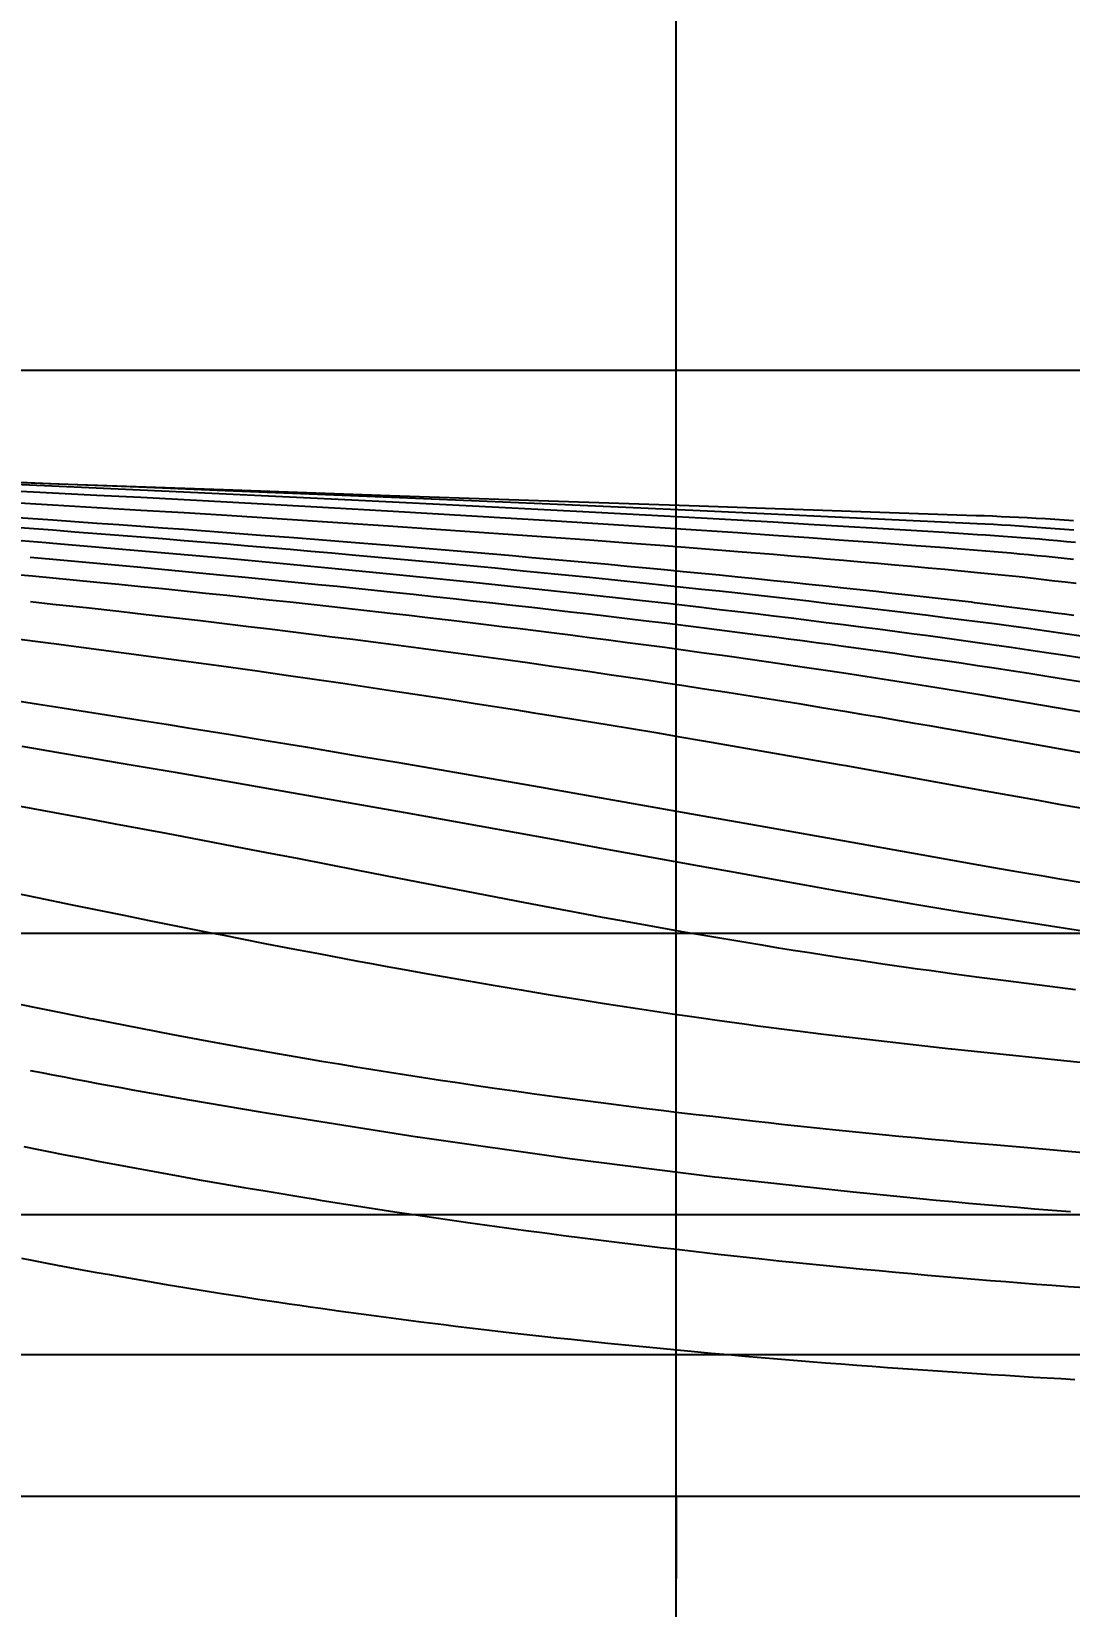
# Model space of a CAD drawing. Header units: millimetres. Extents: x -190954 to 154095, y 101 to 64253.
# Drawn here: x 180.52 to 191.27, y 124.01 to 140.33 of the extents above; entities that cross this region are included whole.
import ezdxf

# ---------------------------------------------------------------- set-up
doc = ezdxf.new("R2010")
doc.units = ezdxf.units.MM
for name, color, linetype in [('GRID', 179, 'Continuous'), ('WL025', 179, 'Continuous'), ('WL05', 179, 'Continuous'), ('WL075', 179, 'Continuous'), ('WL1', 179, 'Continuous'), ('WL10', 179, 'Continuous'), ('WL12', 179, 'Continuous'), ('WL14', 179, 'Continuous'), ('WL15', 179, 'Continuous'), ('WL16', 179, 'Continuous'), ('WL18', 179, 'Continuous'), ('WL2', 179, 'Continuous'), ('WL20', 179, 'Continuous'), ('WL25', 179, 'Continuous'), ('WL3', 179, 'Continuous'), ('WL4', 179, 'Continuous'), ('WL5', 179, 'Continuous'), ('WL6', 179, 'Continuous'), ('WL7', 179, 'Continuous'), ('WL8', 179, 'Continuous'), ('WL9', 179, 'Continuous')]:
    doc.layers.add(name, color=color, linetype=linetype)
doc.styles.add('SLDTEXTSTYLE0', font='TXT', dxfattribs={"width": 0.75})
doc.dimstyles.new('SLDDIMSTYLE0', dxfattribs={"dimtxt": 3.175, "dimasz": 3.302, "dimexe": 0, "dimexo": 0.0625, "dimgap": 0.79375, "dimtad": 0, "dimtih": 1, "dimtoh": 1, "dimlfac": 1500, "dimrnd": 1e-09, "dimzin": 4, "dimdsep": 46, "dimtxsty": 'SLDTEXTSTYLE0', "dimsah": 1, "dimcen": 0.09, "dimadec": 0, "dimazin": 1, "dimtfac": 1, "dimtofl": 0, "dimtmove": 0, "dimatfit": 3, "dimfxl": 0, "dimfrac": 2, "dimtolj": 1, "dimtzin": 12, "dimarcsym": 0})

# ---------------------------------------------------------------- blocks, each defined once
blk = doc.blocks.new('_D')
at = {"layer": 'WL20'}
for p, q in [((25.597, 126.417), (25.597, 168.839)), ((227.596, 126.417), (227.596, 168.839)), ((25.597, 165.664), (126.8, 165.664)), ((227.596, 165.664), (146.741, 165.664))]:
    blk.add_line(p, q, dxfattribs=at)
for points in [[(25.597, 165.664), (28.899, 165.156), (28.899, 166.172)], [(227.596, 165.664), (224.294, 166.172), (224.294, 165.156)]]:
    blk.add_solid(points, dxfattribs=at)
at = {"layer": 'WL20', "insert": (126.8, 167.237), "char_height": 3.175, "attachment_point": 1, "style": 'SLDTEXTSTYLE0'}
blk.add_mtext('302998.00', dxfattribs=at)

msp = doc.modelspace()

# ---------------------------------------------------------------- linework, layer by layer
at = {"layer": 'GRID', "color": 135}
for p, q in [((187.1972647, 125.1466667), (187.1972647, 154.8319333)), ((187.1972647, 111.8133333), (187.1972647, 138.48)), ((251.23, 136.8133333), (21.19727, 136.8133333)), ((251.23, 130.98), (21.19727, 130.98)), ((251.23, 128.0633333), (21.19727, 128.0633333)), ((251.23, 126.6133333), (21.19727, 126.6133333)), ((251.23, 125.1466667), (21.19727, 125.1466667))]:
    msp.add_line(p, q, dxfattribs=at)
at = {"layer": 'GRID', "color": 255}
msp.add_line((187.1972647, 125.1466667), (187.1972647, 124.290536), dxfattribs=at)
at = {"layer": 'WL025', "color": 11}
for p, q in [((180.4191033, 127.6138007), (180.5420967, 127.5900433)), ((180.5420967, 127.5900433), (180.6643967, 127.5666987)), ((180.6643967, 127.5666987), (180.786008, 127.5437587)), ((180.786008, 127.5437587), (181.02719, 127.499064)), ((181.02719, 127.499064), (181.1782733, 127.4716013)), ((181.1782733, 127.4716013), (181.328298, 127.4447347)), ((181.328298, 127.4447347), (181.526484, 127.4098533)), ((181.526484, 127.4098533), (181.7228427, 127.37597)), ((181.7228427, 127.37597), (181.9174027, 127.3430507)), ((181.9174027, 127.3430507), (182.1101907, 127.3110673)), ((182.1101907, 127.3110673), (182.3012413, 127.2799827)), ((182.3012413, 127.2799827), (182.4905753, 127.2497733)), ((182.4905753, 127.2497733), (182.6782227, 127.2204087)), ((182.6782227, 127.2204087), (182.8642093, 127.1918607)), ((182.8642093, 127.1918607), (183.082988, 127.158978)), ((183.082988, 127.158978), (183.191526, 127.1429413)), ((183.191526, 127.1429413), (183.2995047, 127.1271673)), ((183.2995047, 127.1271673), (183.406928, 127.1116507)), ((183.406928, 127.1116507), (183.5138013, 127.0963867)), ((183.5138013, 127.0963867), (183.725916, 127.0665987)), ((183.725916, 127.0665987), (183.9358947, 127.0377607)), ((183.9358947, 127.0377607), (184.1437687, 127.009842)), ((184.1437687, 127.009842), (184.349578, 126.9828053)), ((184.349578, 126.9828053), (184.5533567, 126.9566187)), ((184.5533567, 126.9566187), (184.673458, 126.9414527)), ((184.673458, 126.9414527), (184.7928627, 126.9265693)), ((184.7928627, 126.9265693), (184.9115773, 126.9119613)), ((184.9115773, 126.9119613), (185.0296073, 126.8976247)), ((185.0296073, 126.8976247), (185.1469607, 126.8835513)), ((185.1469607, 126.8835513), (185.2636433, 126.8697367)), ((185.2636433, 126.8697367), (185.4950213, 126.84286)), ((185.4950213, 126.84286), (185.6516493, 126.8250527)), ((185.6516493, 126.8250527), (185.8070733, 126.8076847)), ((185.8070733, 126.8076847), (185.961308, 126.7907433)), ((185.961308, 126.7907433), (186.1143667, 126.7742173)), ((186.1143667, 126.7742173), (186.301278, 126.7544173)), ((186.301278, 126.7544173), (186.4864513, 126.735208)), ((186.4864513, 126.735208), (186.66991, 126.7165693)), ((186.66991, 126.7165693), (186.8516773, 126.6984827)), ((186.8516773, 126.6984827), (187.0317753, 126.6809293)), ((187.0317753, 126.6809293), (187.2102247, 126.663892)), ((187.2102247, 126.663892), (187.387046, 126.647354)), ((187.387046, 126.647354), (187.5622593, 126.6312993)), ((187.5622593, 126.6312993), (187.7358827, 126.615712)), ((187.7358827, 126.615712), (187.9079353, 126.600578)), ((187.9079353, 126.600578), (188.078434, 126.5858833)), ((188.078434, 126.5858833), (188.247396, 126.5716147)), ((188.247396, 126.5716147), (188.414838, 126.557758)), ((188.414838, 126.557758), (188.5807753, 126.544302)), ((188.5807753, 126.544302), (188.7452233, 126.5312347)), ((188.7452233, 126.5312347), (188.9081973, 126.5185447)), ((188.9081973, 126.5185447), (189.0697107, 126.5062207)), ((189.0697107, 126.5062207), (189.2297773, 126.4942527)), ((189.2297773, 126.4942527), (189.3884113, 126.4826307)), ((189.3884113, 126.4826307), (189.5456247, 126.4713453)), ((189.5456247, 126.4713453), (189.70143, 126.460386)), ((189.70143, 126.460386), (189.8558393, 126.4497453)), ((189.8558393, 126.4497453), (190.0088647, 126.4394147)), ((190.0088647, 126.4394147), (190.1605173, 126.4293853)), ((190.1605173, 126.4293853), (190.310808, 126.4196493)), ((190.310808, 126.4196493), (190.4597467, 126.4102)), ((190.4597467, 126.4102), (190.6073447, 126.4010293)), ((190.6073447, 126.4010293), (190.7536113, 126.3921307)), ((190.7536113, 126.3921307), (190.8985567, 126.383498)), ((190.8985567, 126.383498), (191.0421893, 126.3751233)), ((191.0421893, 126.3751233), (191.18452, 126.367002)), ((191.18452, 126.367002), (191.325556, 126.3591273))]:
    msp.add_line(p, q, dxfattribs=at)
at = {"layer": 'WL05', "color": 11}
for p, q in [((180.4408133, 128.7715507), (180.578032, 128.7441433)), ((180.578032, 128.7441433), (180.7148013, 128.717074)), ((180.7148013, 128.717074), (180.8511133, 128.6903413)), ((180.8511133, 128.6903413), (181.0414107, 128.6534347)), ((181.0414107, 128.6534347), (181.23077, 128.6171853)), ((181.23077, 128.6171853), (181.4191727, 128.5815887)), ((181.4191727, 128.5815887), (181.606602, 128.54664)), ((181.606602, 128.54664), (181.832692, 128.5050973)), ((181.832692, 128.5050973), (182.0573053, 128.4644893)), ((182.0573053, 128.4644893), (182.2804233, 128.4248033)), ((182.2804233, 128.4248033), (182.5020273, 128.3860287)), ((182.5020273, 128.3860287), (182.72211, 128.3481433)), ((182.72211, 128.3481433), (182.9406567, 128.3111413)), ((182.9406567, 128.3111413), (183.373114, 128.2397167)), ((183.373114, 128.2397167), (183.4416367, 128.2286173)), ((183.4416367, 128.2286173), (183.5100007, 128.217602)), ((183.5100007, 128.217602), (184.2859193, 128.0966753)), ((184.2859193, 128.0966753), (184.4766087, 128.068094)), ((184.4766087, 128.068094), (184.6659853, 128.0401493)), ((184.6659853, 128.0401493), (184.8540513, 128.0128287)), ((184.8540513, 128.0128287), (185.0408113, 127.9861193)), ((185.0408113, 127.9861193), (185.2423107, 127.9577707)), ((185.2423107, 127.9577707), (185.4422773, 127.9301153)), ((185.4422773, 127.9301153), (185.6407187, 127.9031373)), ((185.6407187, 127.9031373), (185.83764, 127.8768247)), ((185.83764, 127.8768247), (186.0330507, 127.8511593)), ((186.0330507, 127.8511593), (186.2269567, 127.8261293)), ((186.2269567, 127.8261293), (186.6102887, 127.77792)), ((186.6102887, 127.77792), (186.75242, 127.7604713)), ((186.75242, 127.7604713), (186.893724, 127.7433507)), ((186.893724, 127.7433507), (187.0342047, 127.7265533)), ((187.0342047, 127.7265533), (187.1738647, 127.7100727)), ((187.1738647, 127.7100727), (187.4050493, 127.6832733)), ((187.4050493, 127.6832733), (187.6339793, 127.65732)), ((187.6339793, 127.65732), (187.8606727, 127.6321913)), ((187.8606727, 127.6321913), (188.0851473, 127.607864)), ((188.0851473, 127.607864), (188.263074, 127.5889733)), ((188.263074, 127.5889733), (188.4396027, 127.5705707)), ((188.4396027, 127.5705707), (188.6147413, 127.5526473)), ((188.6147413, 127.5526473), (188.7885, 127.5351927)), ((188.7885, 127.5351927), (188.9608867, 127.5181973)), ((188.9608867, 127.5181973), (189.1319113, 127.5016513)), ((189.1319113, 127.5016513), (189.301582, 127.4855467)), ((189.301582, 127.4855467), (189.469908, 127.4698733)), ((189.469908, 127.4698733), (189.6368987, 127.4546233)), ((189.6368987, 127.4546233), (189.8025613, 127.439788)), ((189.8025613, 127.439788), (189.9669053, 127.42536)), ((189.9669053, 127.42536), (190.1299393, 127.4113307)), ((190.1299393, 127.4113307), (190.291672, 127.3976927)), ((190.291672, 127.3976927), (190.4521107, 127.3844387)), ((190.4521107, 127.3844387), (190.6112647, 127.3715613)), ((190.6112647, 127.3715613), (190.7691413, 127.359054)), ((190.7691413, 127.359054), (190.9287047, 127.3467113)), ((190.9287047, 127.3467113), (191.0929127, 127.334332)), ((191.0929127, 127.334332), (191.2617647, 127.3219187)), ((191.2617647, 127.3219187), (191.4352613, 127.3094733))]:
    msp.add_line(p, q, dxfattribs=at)
at = {"layer": 'WL075', "color": 11}
for p, q in [((180.5064607, 129.560978), (180.6243907, 129.5378233)), ((180.6243907, 129.5378233), (180.7418787, 129.5149567)), ((180.7418787, 129.5149567), (180.8589293, 129.4923747)), ((180.8589293, 129.4923747), (180.975548, 129.4700773)), ((180.975548, 129.4700773), (181.09174, 129.4480613)), ((181.09174, 129.4480613), (181.2075107, 129.4263253)), ((181.2075107, 129.4263253), (181.327664, 129.4039773)), ((181.327664, 129.4039773), (181.447372, 129.381928)), ((181.447372, 129.381928), (181.56664, 129.3601733)), ((181.56664, 129.3601733), (181.6854733, 129.3387107)), ((181.6854733, 129.3387107), (181.921894, 129.296634)), ((181.921894, 129.296634), (182.1574287, 129.255332)), ((182.1574287, 129.255332), (182.340808, 129.2235453)), ((182.340808, 129.2235453), (182.5237673, 129.1921567)), ((182.5237673, 129.1921567), (182.70627, 129.1611747)), ((182.70627, 129.1611747), (182.8882813, 129.130606)), ((182.8882813, 129.130606), (184.5163167, 128.8721787)), ((184.5163167, 128.8721787), (184.5218, 128.871346)), ((184.5218, 128.871346), (186.0953247, 128.6479307)), ((186.0953247, 128.6479307), (187.6001947, 128.4587493)), ((187.6001947, 128.4587493), (187.64109, 128.453944)), ((187.64109, 128.453944), (189.0328093, 128.3010687)), ((189.0328093, 128.3010687), (189.206746, 128.2834247)), ((189.206746, 128.2834247), (189.3795407, 128.2662207)), ((189.3795407, 128.2662207), (189.5511933, 128.2494507)), ((189.5511933, 128.2494507), (189.7217053, 128.23311)), ((189.7217053, 128.23311), (189.8910787, 128.217192)), ((189.8910787, 128.217192), (190.0593153, 128.201692)), ((190.0593153, 128.201692), (190.2264167, 128.1866053)), ((190.2264167, 128.1866053), (190.3923853, 128.1719253)), ((190.3923853, 128.1719253), (190.560278, 128.1573467)), ((190.560278, 128.1573467), (190.7331413, 128.1425713)), ((190.7331413, 128.1425713), (190.9109647, 128.1276053)), ((190.9109647, 128.1276053), (191.0937367, 128.1124553)), ((191.0937367, 128.1124553), (191.2814473, 128.097126))]:
    msp.add_line(p, q, dxfattribs=at)
at = {"layer": 'WL1', "color": 11}
for p, q in [((180.2933047, 130.2689847), (181.0984053, 130.1056227)), ((181.0984053, 130.1056227), (181.1274207, 130.0998633)), ((181.1274207, 130.0998633), (181.15641, 130.0941087)), ((181.15641, 130.0941087), (181.9864913, 129.9334887)), ((181.9864913, 129.9334887), (182.190564, 129.895248)), ((182.190564, 129.895248), (182.393302, 129.8577693)), ((182.393302, 129.8577693), (182.794862, 129.785076)), ((182.794862, 129.785076), (182.8917387, 129.7678507)), ((182.8917387, 129.7678507), (182.988318, 129.7508)), ((182.988318, 129.7508), (183.348248, 129.6883427)), ((183.348248, 129.6883427), (183.526694, 129.658018)), ((183.526694, 129.658018), (183.7041487, 129.6282873)), ((183.7041487, 129.6282873), (183.8806273, 129.5991413)), ((183.8806273, 129.5991413), (184.0561453, 129.5705733)), ((184.0561453, 129.5705733), (184.2307173, 129.5425753)), ((184.2307173, 129.5425753), (184.4043573, 129.5151387)), ((184.4043573, 129.5151387), (184.5814247, 129.4875833)), ((184.5814247, 129.4875833), (184.7575433, 129.4606)), ((184.7575433, 129.4606), (184.9327253, 129.4341787)), ((184.9327253, 129.4341787), (185.106986, 129.4083093)), ((185.106986, 129.4083093), (185.316736, 129.3777193)), ((185.316736, 129.3777193), (185.525178, 129.3479073)), ((185.525178, 129.3479073), (185.732334, 129.318858)), ((185.732334, 129.318858), (185.9382253, 129.290554)), ((185.9382253, 129.290554), (186.1251193, 129.26535)), ((186.1251193, 129.26535), (186.3109913, 129.2407407)), ((186.3109913, 129.2407407), (186.4958547, 129.2167153)), ((186.4958547, 129.2167153), (186.6797247, 129.1932607)), ((186.6797247, 129.1932607), (186.8626133, 129.1703653)), ((186.8626133, 129.1703653), (187.0445333, 129.148018)), ((187.0445333, 129.148018), (187.225498, 129.1262073)), ((187.225498, 129.1262073), (187.405538, 129.1049107)), ((187.405538, 129.1049107), (187.5781747, 129.0847987)), ((187.5781747, 129.0847987), (187.7501107, 129.065056)), ((187.7501107, 129.065056), (188.0197887, 129.0346767)), ((188.0197887, 129.0346767), (188.1539427, 129.019832)), ((188.1539427, 129.019832), (188.287632, 129.005218)), ((188.287632, 129.005218), (188.4208493, 128.990834)), ((188.4208493, 128.990834), (188.5535907, 128.9766793)), ((188.5535907, 128.9766793), (188.6858493, 128.962754)), ((188.6858493, 128.962754), (188.8176213, 128.949058)), ((188.8176213, 128.949058), (188.9904213, 128.9313673)), ((188.9904213, 128.9313673), (189.1623573, 128.914072)), ((189.1623573, 128.914072), (189.3334207, 128.89717)), ((189.3334207, 128.89717), (189.5036013, 128.88066)), ((189.5036013, 128.88066), (189.6728913, 128.86454)), ((189.6728913, 128.86454), (189.841284, 128.848808)), ((189.841284, 128.848808), (190.0087707, 128.8334633)), ((190.0087707, 128.8334633), (190.1753467, 128.818502)), ((190.1753467, 128.818502), (190.4786447, 128.7916807)), ((190.4786447, 128.7916807), (190.798926, 128.7636713)), ((190.798926, 128.7636713), (191.489966, 128.7043073))]:
    msp.add_line(p, q, dxfattribs=at)
at = {"layer": 'WL10', "color": 11}
for p, q in [((180.2769147, 135.2965213), (180.7409367, 135.26484)), ((180.7409367, 135.26484), (181.1997687, 135.232854)), ((181.1997687, 135.232854), (181.427238, 135.2167433)), ((181.427238, 135.2167433), (181.65341, 135.200558)), ((181.65341, 135.200558), (181.8782847, 135.1842907)), ((181.8782847, 135.1842907), (182.101862, 135.167946)), ((182.101862, 135.167946), (182.5451233, 135.1350133)), ((182.5451233, 135.1350133), (182.893776, 135.1086013)), ((182.893776, 135.1086013), (183.2391493, 135.0819833)), ((183.2391493, 135.0819833), (183.9200567, 135.028114)), ((183.9200567, 135.028114), (184.0935993, 135.0140787)), ((184.0935993, 135.0140787), (184.2662687, 134.9999847)), ((184.2662687, 134.9999847), (185.0957007, 134.9304447)), ((185.0957007, 134.9304447), (185.2998153, 134.9128493)), ((185.2998153, 134.9128493), (185.502632, 134.8951613)), ((185.502632, 134.8951613), (185.7041507, 134.8773907)), ((185.7041507, 134.8773907), (185.9043727, 134.859534)), ((185.9043727, 134.859534), (186.1032967, 134.841592)), ((186.1032967, 134.841592), (186.3009233, 134.8235647)), ((186.3009233, 134.8235647), (186.497252, 134.8054527)), ((186.497252, 134.8054527), (186.692284, 134.7872567)), ((186.692284, 134.7872567), (186.886018, 134.7689767)), ((186.886018, 134.7689767), (187.078454, 134.7506133)), ((187.078454, 134.7506133), (187.2695933, 134.7321673)), ((187.2695933, 134.7321673), (187.4594347, 134.7136373)), ((187.4594347, 134.7136373), (187.6479787, 134.6950307)), ((187.6479787, 134.6950307), (187.8352247, 134.6763407)), ((187.8352247, 134.6763407), (188.021174, 134.6575707)), ((188.021174, 134.6575707), (188.2058253, 134.6387207)), ((188.2058253, 134.6387207), (188.3891787, 134.6197927)), ((188.3891787, 134.6197927), (188.5712353, 134.6007867)), ((188.5712353, 134.6007867), (188.751994, 134.5817027)), ((188.751994, 134.5817027), (188.9314553, 134.5625427)), ((188.9314553, 134.5625427), (189.1005967, 134.544286)), ((189.1005967, 134.544286), (189.2685693, 134.525962)), ((189.2685693, 134.525962), (189.4353727, 134.5075707)), ((189.4353727, 134.5075707), (189.6010073, 134.4891127)), ((189.6010073, 134.4891127), (190.2518547, 134.4146333)), ((190.2518547, 134.4146333), (190.2861713, 134.4106167)), ((190.2861713, 134.4106167), (190.320434, 134.4065967)), ((190.320434, 134.4065967), (191.0311187, 134.3166387)), ((191.0311187, 134.3166387), (191.1251627, 134.303868)), ((191.1251627, 134.303868), (191.2203667, 134.290758)), ((191.2203667, 134.290758), (191.3167327, 134.2773093))]:
    msp.add_line(p, q, dxfattribs=at)
at = {"layer": 'WL12', "color": 11}
for p, q in [((180.2769147, 135.4487753), (180.7409367, 135.4219453)), ((180.7409367, 135.4219453), (181.1997687, 135.394968)), ((181.1997687, 135.394968), (181.65341, 135.3678393)), ((181.65341, 135.3678393), (182.101862, 135.3405533)), ((182.101862, 135.3405533), (182.5451233, 135.3131053)), ((182.5451233, 135.3131053), (184.2662687, 135.2015873)), ((184.2662687, 135.2015873), (184.3173253, 135.1981493)), ((184.3173253, 135.1981493), (185.9043727, 135.087036)), ((185.9043727, 135.087036), (186.3009233, 135.05788)), ((186.3009233, 135.05788), (186.692284, 135.028504)), ((186.692284, 135.028504), (187.078454, 134.998902)), ((187.078454, 134.998902), (187.4594347, 134.9690687)), ((187.4594347, 134.9690687), (187.8352247, 134.938996)), ((187.8352247, 134.938996), (188.2058253, 134.9086787)), ((188.2058253, 134.9086787), (188.3891787, 134.893426)), ((188.3891787, 134.893426), (188.5712353, 134.87811)), ((188.5712353, 134.87811), (188.751994, 134.86273)), ((188.751994, 134.86273), (188.9314553, 134.8472847)), ((188.9314553, 134.8472847), (189.1096187, 134.8317727)), ((189.1096187, 134.8317727), (189.2864847, 134.8161947)), ((189.2864847, 134.8161947), (189.4620533, 134.8005493)), ((189.4620533, 134.8005493), (189.6363247, 134.7848353)), ((189.6363247, 134.7848353), (189.809298, 134.7690527)), ((189.809298, 134.7690527), (189.980974, 134.7532007)), ((189.980974, 134.7532007), (190.1513527, 134.737278)), ((190.1513527, 134.737278), (190.320434, 134.721284)), ((190.320434, 134.721284), (190.460672, 134.7076007)), ((190.460672, 134.7076007), (190.60386, 134.6929633)), ((190.60386, 134.6929633), (190.749998, 134.677372)), ((190.749998, 134.677372), (190.8990873, 134.660826)), ((190.8990873, 134.660826), (191.0073147, 134.648428)), ((191.0073147, 134.648428), (191.117046, 134.6355507)), ((191.117046, 134.6355507), (191.228282, 134.62218)), ((191.228282, 134.62218), (191.3410233, 134.6083307))]:
    msp.add_line(p, q, dxfattribs=at)
at = {"layer": 'WL14', "color": 11}
for p, q in [((180.2767587, 135.5697427), (180.740798, 135.5463687)), ((180.740798, 135.5463687), (181.199646, 135.52291)), ((181.199646, 135.52291), (181.6533027, 135.4993633)), ((181.6533027, 135.4993633), (182.1017693, 135.4757253)), ((182.1017693, 135.4757253), (182.5450447, 135.4519933)), ((182.5450447, 135.4519933), (182.9831287, 135.4281633)), ((182.9831287, 135.4281633), (183.4160213, 135.4042327)), ((183.4160213, 135.4042327), (183.8437233, 135.3801973)), ((183.8437233, 135.3801973), (184.266234, 135.3560533)), ((184.266234, 135.3560533), (185.8951147, 135.258896)), ((185.8951147, 135.258896), (185.9043647, 135.2583233)), ((185.9043647, 135.2583233), (187.4594347, 135.1585593)), ((187.4594347, 135.1585593), (187.8352247, 135.133276)), ((187.8352247, 135.133276), (188.2058253, 135.1078513)), ((188.2058253, 135.1078513), (188.5712353, 135.082282)), ((188.5712353, 135.082282), (188.9314553, 135.056562)), ((188.9314553, 135.056562), (189.2864847, 135.0306867)), ((189.2864847, 135.0306867), (189.6363247, 135.0046513)), ((189.6363247, 135.0046513), (189.980974, 134.97845)), ((189.980974, 134.97845), (190.320434, 134.9520773)), ((190.320434, 134.9520773), (190.4052053, 134.9452853)), ((190.4052053, 134.9452853), (190.491088, 134.9381447)), ((190.491088, 134.9381447), (190.57808, 134.93065)), ((190.57808, 134.93065), (190.6661827, 134.9228067)), ((190.6661827, 134.9228067), (190.7553933, 134.9146087)), ((190.7553933, 134.9146087), (190.8457133, 134.9060627)), ((190.8457133, 134.9060627), (190.9371407, 134.8971613)), ((190.9371407, 134.8971613), (191.0296753, 134.887912)), ((191.0296753, 134.887912), (191.1233167, 134.8783073)), ((191.1233167, 134.8783073), (191.218064, 134.8683547)), ((191.218064, 134.8683547), (191.3139167, 134.858046))]:
    msp.add_line(p, q, dxfattribs=at)
at = {"layer": 'WL15', "color": 11}
for p, q in [((180.2104853, 131.428554), (180.5791473, 131.3524867)), ((180.5791473, 131.3524867), (180.9435007, 131.2775933)), ((180.9435007, 131.2775933), (181.4768507, 131.1687047)), ((181.4768507, 131.1687047), (181.7400027, 131.1153993)), ((181.7400027, 131.1153993), (182.000826, 131.0628967)), ((182.000826, 131.0628967), (182.173066, 131.028426)), ((182.173066, 131.028426), (182.3442887, 130.9943313)), ((182.3442887, 130.9943313), (182.5145, 130.96062)), ((182.5145, 130.96062), (182.683706, 130.9272993)), ((182.683706, 130.9272993), (182.956526, 130.8740027)), ((182.956526, 130.8740027), (183.22674, 130.8217773)), ((183.22674, 130.8217773), (183.4943807, 130.770642)), ((183.4943807, 130.770642), (183.759482, 130.7206133)), ((183.759482, 130.7206133), (183.9017113, 130.6940407)), ((183.9017113, 130.6940407), (184.043214, 130.6677973)), ((184.043214, 130.6677973), (184.1839973, 130.641884)), ((184.1839973, 130.641884), (184.324066, 130.6163013)), ((184.324066, 130.6163013), (184.6467007, 130.55816)), ((184.6467007, 130.55816), (184.8066067, 130.5297627)), ((184.8066067, 130.5297627), (184.9655847, 130.501814)), ((184.9655847, 130.501814), (185.123644, 130.4743147)), ((185.123644, 130.4743147), (185.2807927, 130.4472633)), ((185.2807927, 130.4472633), (185.592396, 130.3944993)), ((185.592396, 130.3944993), (185.7327373, 130.371124)), ((185.7327373, 130.371124), (185.8723573, 130.3481127)), ((185.8723573, 130.3481127), (186.246044, 130.287748)), ((186.246044, 130.287748), (186.4309687, 130.2585473)), ((186.4309687, 130.2585473), (186.614634, 130.2299933)), ((186.614634, 130.2299933), (186.7970553, 130.20208)), ((186.7970553, 130.20208), (186.9782473, 130.174802)), ((186.9782473, 130.174802), (187.1582233, 130.1481527)), ((187.1582233, 130.1481527), (187.3369973, 130.122124)), ((187.3369973, 130.122124), (187.4811313, 130.101464)), ((187.4811313, 130.101464), (187.6244907, 130.0812033)), ((187.6244907, 130.0812033), (187.90406, 130.04253)), ((187.90406, 130.04253), (188.042746, 130.0237587)), ((188.042746, 130.0237587), (188.180708, 130.0053593)), ((188.180708, 130.0053593), (188.3179513, 129.9873273)), ((188.3179513, 129.9873273), (188.4544807, 129.96966)), ((188.4544807, 129.96966), (188.5903027, 129.952352)), ((188.5903027, 129.952352), (188.7254213, 129.9354013)), ((188.7254213, 129.9354013), (190.0434187, 129.7841893)), ((190.0434187, 129.7841893), (190.0534767, 129.7831413)), ((190.0534767, 129.7831413), (191.5117967, 129.6330447))]:
    msp.add_line(p, q, dxfattribs=at)
at = {"layer": 'WL16', "color": 11}
for p, q in [((180.2692727, 135.637402), (180.7335193, 135.616878)), ((180.7335193, 135.616878), (181.1925767, 135.5963487)), ((181.1925767, 135.5963487), (181.646444, 135.5758107)), ((181.646444, 135.5758107), (182.0951207, 135.5552633)), ((182.0951207, 135.5552633), (182.5386073, 135.534702)), ((182.5386073, 135.534702), (182.9769033, 135.5141253)), ((182.9769033, 135.5141253), (183.4100093, 135.49353)), ((183.4100093, 135.49353), (183.837924, 135.4729133)), ((183.837924, 135.4729133), (184.2606473, 135.452272)), ((184.2606473, 135.452272), (184.6781807, 135.4316033)), ((184.6781807, 135.4316033), (185.090522, 135.4109033)), ((185.090522, 135.4109033), (185.497672, 135.3901693)), ((185.497672, 135.3901693), (185.8996307, 135.369398)), ((185.8996307, 135.369398), (186.2963973, 135.3485847)), ((186.2963973, 135.3485847), (186.6879727, 135.3277267)), ((186.6879727, 135.3277267), (187.0743553, 135.30682)), ((187.0743553, 135.30682), (187.4555467, 135.2858607)), ((187.4555467, 135.2858607), (187.8315447, 135.264844)), ((187.8315447, 135.264844), (188.2023507, 135.2437667)), ((188.2023507, 135.2437667), (188.567964, 135.2226233)), ((188.567964, 135.2226233), (188.928384, 135.2014107)), ((188.928384, 135.2014107), (189.2836113, 135.1801227)), ((189.2836113, 135.1801227), (189.6336453, 135.1587553)), ((189.6336453, 135.1587553), (189.9784853, 135.1373033)), ((189.9784853, 135.1373033), (190.3181327, 135.115762)), ((190.3181327, 135.115762), (190.4060047, 135.1099853)), ((190.4060047, 135.1099853), (190.49514, 135.1038353)), ((190.49514, 135.1038353), (190.5855387, 135.097308)), ((190.5855387, 135.097308), (190.6772, 135.0904073)), ((190.6772, 135.0904073), (190.7701233, 135.0831287)), ((190.7701233, 135.0831287), (190.864308, 135.075476)), ((190.864308, 135.075476), (190.9597527, 135.067446)), ((190.9597527, 135.067446), (191.056458, 135.0590427)), ((191.056458, 135.0590427), (191.147696, 135.0508727)), ((191.147696, 135.0508727), (191.2400267, 135.0423787)), ((191.2400267, 135.0423787), (191.3334493, 135.033556))]:
    msp.add_line(p, q, dxfattribs=at)
at = {"layer": 'WL18', "color": 11}
for p, q in [((179.7849987, 135.680126), (180.719306, 135.6434093)), ((180.719306, 135.6434093), (181.6328627, 135.6070793)), ((181.6328627, 135.6070793), (182.5256673, 135.5711227)), ((182.5256673, 135.5711227), (183.3977187, 135.535526)), ((183.3977187, 135.535526), (184.249016, 135.5002767)), ((184.249016, 135.5002767), (185.079558, 135.4653573)), ((185.079558, 135.4653573), (185.8893447, 135.4307527)), ((185.8893447, 135.4307527), (186.678374, 135.3964433)), ((186.678374, 135.3964433), (187.4466447, 135.3624107)), ((187.4466447, 135.3624107), (188.9159013, 135.2953207)), ((188.9159013, 135.2953207), (188.9209073, 135.2950873)), ((188.9209073, 135.2950873), (190.312122, 135.2285927)), ((190.312122, 135.2285927), (190.3971047, 135.2242833)), ((190.3971047, 135.2242833), (190.4833413, 135.2196233)), ((190.4833413, 135.2196233), (190.5708313, 135.2146127)), ((190.5708313, 135.2146127), (190.6595753, 135.2092527)), ((190.6595753, 135.2092527), (190.7495727, 135.2035413)), ((190.7495727, 135.2035413), (190.8408227, 135.19748)), ((190.8408227, 135.19748), (190.9333253, 135.1910673)), ((190.9333253, 135.1910673), (191.02708, 135.1843053)), ((191.02708, 135.1843053), (191.1220873, 135.177192)), ((191.1220873, 135.177192), (191.2183453, 135.1697293)), ((191.2183453, 135.1697293), (191.3158547, 135.1619147))]:
    msp.add_line(p, q, dxfattribs=at)
at = {"layer": 'WL2', "color": 11}
for p, q in [((180.2160047, 132.332552), (180.5351307, 132.274238)), ((180.5351307, 132.274238), (180.8513953, 132.2160747)), ((180.8513953, 132.2160747), (181.120532, 132.1662853)), ((181.120532, 132.1662853), (181.387538, 132.1166287)), ((181.387538, 132.1166287), (181.9151107, 132.0177553)), ((181.9151107, 132.0177553), (182.2751567, 131.9497167)), ((182.2751567, 131.9497167), (182.6310207, 131.8820387)), ((182.6310207, 131.8820387), (182.9541287, 131.8202347)), ((182.9541287, 131.8202347), (183.273654, 131.758806)), ((183.273654, 131.758806), (183.9018507, 131.6372307)), ((183.9018507, 131.6372307), (184.3098053, 131.557808)), ((184.3098053, 131.557808), (185.6318307, 131.300124)), ((185.6318307, 131.300124), (185.758614, 131.2758667)), ((185.758614, 131.2758667), (185.884728, 131.25188)), ((185.884728, 131.25188), (186.2511153, 131.1830447)), ((186.2511153, 131.1830447), (186.4321927, 131.1495187)), ((186.4321927, 131.1495187), (186.6118773, 131.11659)), ((186.6118773, 131.11659), (187.316952, 130.990888)), ((187.316952, 130.990888), (187.3392633, 130.9870087)), ((187.3392633, 130.9870087), (187.3615527, 130.9831347)), ((187.3615527, 130.9831347), (188.0656713, 130.864102)), ((188.0656713, 130.864102), (188.2382847, 130.8359267)), ((188.2382847, 130.8359267), (188.40956, 130.808378)), ((188.40956, 130.808378), (188.57951, 130.781452)), ((188.57951, 130.781452), (188.7481473, 130.7551433)), ((188.7481473, 130.7551433), (188.9234393, 130.7282367)), ((188.9234393, 130.7282367), (189.0973187, 130.7019967)), ((189.0973187, 130.7019967), (189.3399273, 130.666146)), ((189.3399273, 130.666146), (189.4602027, 130.6487067)), ((189.4602027, 130.6487067), (189.5797973, 130.6315873)), ((189.5797973, 130.6315873), (189.698716, 130.6147867)), ((189.698716, 130.6147867), (189.8169633, 130.598302)), ((189.8169633, 130.598302), (189.9345433, 130.58213)), ((189.9345433, 130.58213), (190.0514593, 130.5662687)), ((190.0514593, 130.5662687), (190.310032, 130.531726)), ((190.310032, 130.531726), (190.583228, 130.49576)), ((190.583228, 130.49576), (191.1735567, 130.4197787)), ((191.1735567, 130.4197787), (191.33495, 130.3993813))]:
    msp.add_line(p, q, dxfattribs=at)
at = {"layer": 'WL20', "color": 11}
for p, q in [((178.810068, 135.7106733), (180.7009373, 135.643588)), ((180.7009373, 135.643588), (182.5088487, 135.5799393)), ((182.5088487, 135.5799393), (184.2338013, 135.519706)), ((184.2338013, 135.519706), (185.8757927, 135.4628613)), ((185.8757927, 135.4628613), (187.4348207, 135.4093747)), ((187.4348207, 135.4093747), (188.9108833, 135.35921)), ((188.9108833, 135.35921), (190.303978, 135.3123253)), ((190.303978, 135.3123253), (190.3891207, 135.3093207)), ((190.3891207, 135.3093207), (190.475596, 135.3059647)), ((190.475596, 135.3059647), (190.5634047, 135.302258)), ((190.5634047, 135.302258), (190.6525467, 135.2982)), ((190.6525467, 135.2982), (190.7430213, 135.2937913)), ((190.7430213, 135.2937913), (190.8348293, 135.2890313)), ((190.8348293, 135.2890313), (190.92797, 135.2839207)), ((190.92797, 135.2839207), (191.0224433, 135.2784593)), ((191.0224433, 135.2784593), (191.11825, 135.2726453)), ((191.11825, 135.2726453), (191.2153887, 135.26648)), ((191.2153887, 135.26648), (191.3138607, 135.259964))]:
    msp.add_line(p, q, dxfattribs=at)
at = {"layer": 'WL25', "color": 11}
for p, q in [((180.4210693, 132.919132), (180.8021507, 132.8553173)), ((180.8021507, 132.8553173), (181.1076007, 132.8038153)), ((181.1076007, 132.8038153), (181.4105387, 132.75243)), ((181.4105387, 132.75243), (182.008842, 132.6500653)), ((182.008842, 132.6500653), (182.3072093, 132.5985893)), ((182.3072093, 132.5985893), (182.602972, 132.5472887)), ((182.602972, 132.5472887), (184.3108753, 132.2460887)), ((184.3108753, 132.2460887), (184.3901293, 132.2319247)), ((184.3901293, 132.2319247), (185.9233827, 131.955436)), ((185.9233827, 131.955436), (186.442188, 131.86115)), ((186.442188, 131.86115), (187.437968, 131.6801093)), ((187.437968, 131.6801093), (187.8436953, 131.6066447)), ((187.8436953, 131.6066447), (188.2415733, 131.5349913)), ((188.2415733, 131.5349913), (188.5495533, 131.4799047)), ((188.5495533, 131.4799047), (188.8526467, 131.42611)), ((188.8526467, 131.42611), (189.1147033, 131.3800107)), ((189.1147033, 131.3800107), (189.373002, 131.3350193)), ((189.373002, 131.3350193), (189.6275527, 131.2911847)), ((189.6275527, 131.2911847), (189.87837, 131.2485567)), ((189.87837, 131.2485567), (190.023292, 131.2242107)), ((190.023292, 131.2242107), (190.1669487, 131.200302)), ((190.1669487, 131.200302), (191.605828, 130.9744353))]:
    msp.add_line(p, q, dxfattribs=at)
at = {"layer": 'WL3', "color": 11}
for p, q in [((179.7466227, 133.4876267), (180.5956727, 133.357158)), ((180.5956727, 133.357158), (180.68549, 133.3431767)), ((180.68549, 133.3431767), (180.7751073, 133.3291933)), ((180.7751073, 133.3291933), (181.6904427, 133.184472)), ((181.6904427, 133.184472), (181.9158927, 133.148306)), ((181.9158927, 133.148306), (182.139982, 133.11216)), ((182.139982, 133.11216), (182.5840613, 133.0399493)), ((182.5840613, 133.0399493), (182.9735387, 132.975996)), ((182.9735387, 132.975996), (183.3586707, 132.9121973)), ((183.3586707, 132.9121973), (183.8353753, 132.8324807)), ((183.8353753, 132.8324807), (184.0711407, 132.7927567)), ((184.0711407, 132.7927567), (184.3051727, 132.753134)), ((184.3051727, 132.753134), (185.7996393, 132.495926)), ((185.7996393, 132.495926), (185.936416, 132.4720527)), ((185.936416, 132.4720527), (187.475614, 132.2003067)), ((187.475614, 132.2003067), (187.9079347, 132.123198)), ((187.9079347, 132.123198), (188.9205013, 131.942048)), ((188.9205013, 131.942048), (189.7323533, 131.7971287)), ((189.7323533, 131.7971287), (190.0026967, 131.7491413)), ((190.0026967, 131.7491413), (190.2690033, 131.7020833)), ((190.2690033, 131.7020833), (190.542028, 131.65432)), ((190.542028, 131.65432), (190.6839407, 131.629766)), ((190.6839407, 131.629766), (190.8294533, 131.6047747)), ((190.8294533, 131.6047747), (190.9785647, 131.579354)), ((190.9785647, 131.579354), (191.131276, 131.553514)), ((191.131276, 131.553514), (191.4474973, 131.5006087))]:
    msp.add_line(p, q, dxfattribs=at)
at = {"layer": 'WL4', "color": 11}
for p, q in [((178.862854, 134.2183147), (180.7230073, 133.9891833)), ((180.7230073, 133.9891833), (180.7533927, 133.98527)), ((180.7533927, 133.98527), (182.5609147, 133.7422993)), ((182.5609147, 133.7422993), (182.8604487, 133.70007)), ((182.8604487, 133.70007), (183.157566, 133.6576367)), ((183.157566, 133.6576367), (183.4522653, 133.6149813)), ((183.4522653, 133.6149813), (183.7445453, 133.5721533)), ((183.7445453, 133.5721533), (184.0159153, 133.5318807)), ((184.0159153, 133.5318807), (184.2851627, 133.491486)), ((184.2851627, 133.491486), (184.4948247, 133.45969)), ((184.4948247, 133.45969), (184.7031787, 133.427836)), ((184.7031787, 133.427836), (184.9102273, 133.3958847)), ((184.9102273, 133.3958847), (185.1159667, 133.3638893)), ((185.1159667, 133.3638893), (185.3203987, 133.331804)), ((185.3203987, 133.331804), (185.5235207, 133.2996907)), ((185.5235207, 133.2996907), (185.7253327, 133.2675107)), ((185.7253327, 133.2675107), (185.9258347, 133.235286)), ((185.9258347, 133.235286), (186.2053533, 133.1899393)), ((186.2053533, 133.1899393), (186.4822807, 133.1445333)), ((186.4822807, 133.1445333), (186.7356753, 133.1025693)), ((186.7356753, 133.1025693), (186.9868573, 133.060584)), ((186.9868573, 133.060584), (187.2358247, 133.0185927)), ((187.2358247, 133.0185927), (187.4825753, 132.9766113)), ((187.4825753, 132.9766113), (188.8848807, 132.7319247)), ((188.8848807, 132.7319247), (188.9544327, 132.719558)), ((188.9544327, 132.719558), (190.338744, 132.4696013)), ((190.338744, 132.4696013), (190.9465613, 132.3595547)), ((190.9465613, 132.3595547), (191.1628147, 132.3209067)), ((191.1628147, 132.3209067), (191.3862, 132.281246))]:
    msp.add_line(p, q, dxfattribs=at)
at = {"layer": 'WL5', "color": 11}
for p, q in [((180.5127087, 134.4184673), (180.74423, 134.393524)), ((180.74423, 134.393524), (181.086448, 134.356108)), ((181.086448, 134.356108), (181.4257953, 134.3183413)), ((181.4257953, 134.3183413), (181.7098527, 134.2862153)), ((181.7098527, 134.2862153), (181.9918673, 134.253834)), ((181.9918673, 134.253834), (182.2718373, 134.2212213)), ((182.2718373, 134.2212213), (182.5497627, 134.188362)), ((182.5497627, 134.188362), (182.769622, 134.162036)), ((182.769622, 134.162036), (182.9881833, 134.1355587)), ((182.9881833, 134.1355587), (183.2054487, 134.1089333)), ((183.2054487, 134.1089333), (183.4214153, 134.082162)), ((183.4214153, 134.082162), (183.6360853, 134.0552473)), ((183.6360853, 134.0552473), (183.8494567, 134.028192)), ((183.8494567, 134.028192), (184.06153, 134.0009993)), ((184.06153, 134.0009993), (184.272304, 133.973672)), ((184.272304, 133.973672), (184.5825067, 133.9328933)), ((184.5825067, 133.9328933), (184.88985, 133.891836)), ((184.88985, 133.891836), (185.1484053, 133.8567667)), ((185.1484053, 133.8567667), (185.4049007, 133.821512)), ((185.4049007, 133.821512), (185.659336, 133.7860513)), ((185.659336, 133.7860513), (185.91171, 133.7504207)), ((185.91171, 133.7504207), (186.110782, 133.7219647)), ((186.110782, 133.7219647), (186.308552, 133.6934093)), ((186.308552, 133.6934093), (186.5050193, 133.6647313)), ((186.5050193, 133.6647313), (186.7001833, 133.6359633)), ((186.7001833, 133.6359633), (186.8940447, 133.6070747)), ((186.8940447, 133.6070747), (187.0866013, 133.5781047)), ((187.0866013, 133.5781047), (187.2778547, 133.549018)), ((187.2778547, 133.549018), (187.4678033, 133.5198593)), ((187.4678033, 133.5198593), (187.72775, 133.479464)), ((187.72775, 133.479464), (187.9852107, 133.4389067)), ((187.9852107, 133.4389067), (188.2273653, 133.4002567)), ((188.2273653, 133.4002567), (188.4672773, 133.3614767)), ((188.4672773, 133.3614767), (188.7049447, 133.3225767)), ((188.7049447, 133.3225767), (188.9403653, 133.283566)), ((188.9403653, 133.283566), (189.11855, 133.25372)), ((189.11855, 133.25372), (189.295424, 133.2238193)), ((189.295424, 133.2238193), (189.470988, 133.193868)), ((189.470988, 133.193868), (189.6452407, 133.1638713)), ((189.6452407, 133.1638713), (189.818182, 133.1338347)), ((189.818182, 133.1338347), (189.9898107, 133.1037613)), ((189.9898107, 133.1037613), (190.329128, 133.04353)), ((190.329128, 133.04353), (190.6357847, 132.98868)), ((190.6357847, 132.98868), (191.8551473, 132.771934))]:
    msp.add_line(p, q, dxfattribs=at)
at = {"layer": 'WL6', "color": 11}
for p, q in [((180.3198467, 134.70379), (180.53099, 134.6840307)), ((180.53099, 134.6840307), (180.7410647, 134.66415)), ((180.7410647, 134.66415), (181.1999433, 134.6199913)), ((181.1999433, 134.6199913), (181.4274393, 134.5977167)), ((181.4274393, 134.5977167), (181.65364, 134.575294)), ((181.65364, 134.575294), (181.8785447, 134.5527487)), ((181.8785447, 134.5527487), (182.102154, 134.5300547)), ((182.102154, 134.5300547), (182.3244667, 134.5072367)), ((182.3244667, 134.5072367), (182.5454847, 134.48427)), ((182.5454847, 134.48427), (182.765206, 134.4611793)), ((182.765206, 134.4611793), (182.9836313, 134.43794)), ((182.9836313, 134.43794), (183.2007613, 134.4145753)), ((183.2007613, 134.4145753), (183.4165947, 134.3910627)), ((183.4165947, 134.3910627), (183.6311327, 134.3674247)), ((183.6311327, 134.3674247), (183.844374, 134.3436393)), ((183.844374, 134.3436393), (184.2669673, 134.2956707)), ((184.2669673, 134.2956707), (184.4312733, 134.2767133)), ((184.4312733, 134.2767133), (184.594782, 134.257668)), ((184.594782, 134.257668), (184.927484, 134.2183693)), ((184.927484, 134.2183693), (185.092578, 134.1985913)), ((185.092578, 134.1985913), (185.256834, 134.178722)), ((185.256834, 134.178722), (185.420252, 134.1587713)), ((185.420252, 134.1587713), (185.5828313, 134.1387293)), ((185.5828313, 134.1387293), (185.744572, 134.118606)), ((185.744572, 134.118606), (185.9054747, 134.0983927)), ((185.9054747, 134.0983927), (186.1044513, 134.0731353)), ((186.1044513, 134.0731353), (186.30213, 134.047742)), ((186.30213, 134.047742), (186.4985113, 134.022222)), ((186.4985113, 134.022222), (186.6935947, 133.9965687)), ((186.6935947, 133.9965687), (186.88738, 133.970792)), ((186.88738, 133.970792), (187.0798667, 133.944884)), ((187.0798667, 133.944884), (187.271056, 133.9188467)), ((187.271056, 133.9188467), (187.460946, 133.8926807)), ((187.460946, 133.8926807), (187.725298, 133.8557447)), ((187.725298, 133.8557447), (187.98709, 133.8185647)), ((187.98709, 133.8185647), (188.2463227, 133.781144)), ((188.2463227, 133.781144), (188.5029947, 133.7434893)), ((188.5029947, 133.7434893), (188.719072, 133.711304)), ((188.719072, 133.711304), (188.9333, 133.6789573)), ((188.9333, 133.6789573), (189.1114947, 133.651704)), ((189.1114947, 133.651704), (189.2883893, 133.6243407)), ((189.2883893, 133.6243407), (189.4639833, 133.596858)), ((189.4639833, 133.596858), (189.638276, 133.5692707)), ((189.638276, 133.5692707), (189.8112673, 133.5415647)), ((189.8112673, 133.5415647), (189.9829573, 133.5137587)), ((189.9829573, 133.5137587), (190.1533453, 133.4858353)), ((190.1533453, 133.4858353), (190.3224313, 133.457818)), ((190.3224313, 133.457818), (191.846168, 133.1993267))]:
    msp.add_line(p, q, dxfattribs=at)
at = {"layer": 'WL7', "color": 11}
for p, q in [((180.509574, 134.8789667), (180.7409367, 134.8584453)), ((180.7409367, 134.8584453), (180.9710013, 134.837826)), ((180.9710013, 134.837826), (181.1997687, 134.81711)), ((181.1997687, 134.81711), (181.427238, 134.7962967)), ((181.427238, 134.7962967), (181.65341, 134.7753867)), ((181.65341, 134.7753867), (182.5451233, 134.690772)), ((182.5451233, 134.690772), (182.6225467, 134.6832587)), ((182.6225467, 134.6832587), (182.6998093, 134.6757293)), ((182.6998093, 134.6757293), (183.491674, 134.596946)), ((183.491674, 134.596946), (183.686942, 134.5770473)), ((183.686942, 134.5770473), (183.88113, 134.5570667)), ((183.88113, 134.5570667), (184.0742393, 134.5370047)), ((184.0742393, 134.5370047), (184.2662687, 134.5168607)), ((184.2662687, 134.5168607), (184.4755733, 134.4946807)), ((184.4755733, 134.4946807), (184.68358, 134.4724027)), ((184.68358, 134.4724027), (184.8902893, 134.4500253)), ((184.8902893, 134.4500253), (185.0957007, 134.42755)), ((185.0957007, 134.42755), (185.2998153, 134.4049753)), ((185.2998153, 134.4049753), (185.502632, 134.3823013)), ((185.502632, 134.3823013), (185.7041507, 134.359528)), ((185.7041507, 134.359528), (185.9043727, 134.3366553)), ((185.9043727, 134.3366553), (186.1032967, 134.3136833)), ((186.1032967, 134.3136833), (186.3009233, 134.2906107)), ((186.3009233, 134.2906107), (186.497252, 134.267438)), ((186.497252, 134.267438), (186.692284, 134.2441653)), ((186.692284, 134.2441653), (186.886018, 134.220792)), ((186.886018, 134.220792), (187.078454, 134.1973173)), ((187.078454, 134.1973173), (187.4594347, 134.150064)), ((187.4594347, 134.150064), (187.61955, 134.1298873)), ((187.61955, 134.1298873), (187.7787307, 134.1096373)), ((187.7787307, 134.1096373), (188.0717433, 134.0718513)), ((188.0717433, 134.0718513), (188.217042, 134.0528627)), ((188.217042, 134.0528627), (188.3615353, 134.03381)), ((188.3615353, 134.03381), (188.5052233, 134.0147007)), ((188.5052233, 134.0147007), (188.648106, 133.9955127)), ((188.648106, 133.9955127), (188.7901833, 133.976274)), ((188.7901833, 133.976274), (188.9314553, 133.9569573)), ((188.9314553, 133.9569573), (189.1096187, 133.9323533)), ((189.1096187, 133.9323533), (189.2864847, 133.907644)), ((189.2864847, 133.907644), (189.4620533, 133.88283)), ((189.4620533, 133.88283), (189.6363247, 133.8579107)), ((189.6363247, 133.8579107), (189.809298, 133.8328847)), ((189.809298, 133.8328847), (189.980974, 133.8077533)), ((189.980974, 133.8077533), (190.1513527, 133.782512)), ((190.1513527, 133.782512), (190.3204347, 133.7571553)), ((190.3204347, 133.7571553), (190.4915153, 133.731166)), ((190.4915153, 133.731166), (190.6678987, 133.7040227)), ((190.6678987, 133.7040227), (190.849592, 133.6757273)), ((190.849592, 133.6757273), (191.0366053, 133.6462807)), ((191.0366053, 133.6462807), (191.22895, 133.6156827)), ((191.22895, 133.6156827), (191.4266373, 133.5839353))]:
    msp.add_line(p, q, dxfattribs=at)
at = {"layer": 'WL8', "color": 11}
for p, q in [((178.853708, 135.17564), (180.6732847, 135.0301827)), ((180.6732847, 135.0301827), (180.7409367, 135.0245393)), ((180.7409367, 135.0245393), (182.5451233, 134.8673073)), ((182.5451233, 134.8673073), (182.764808, 134.8472307)), ((182.764808, 134.8472307), (182.9831947, 134.827062)), ((182.9831947, 134.827062), (183.2002847, 134.8068007)), ((183.2002847, 134.8068007), (183.4160767, 134.786448)), ((183.4160767, 134.786448), (183.6305707, 134.766004)), ((183.6305707, 134.766004), (183.843768, 134.7454687)), ((183.843768, 134.7454687), (184.0556673, 134.7248427)), ((184.0556673, 134.7248427), (184.2662687, 134.704126)), ((184.2662687, 134.704126), (184.4755733, 134.6833207)), ((184.4755733, 134.6833207), (184.68358, 134.6624253)), ((184.68358, 134.6624253), (184.8902893, 134.6414407)), ((184.8902893, 134.6414407), (185.0957007, 134.620368)), ((185.0957007, 134.620368), (185.9043727, 134.5352)), ((185.9043727, 134.5352), (186.0329013, 134.521328)), ((186.0329013, 134.521328), (186.1608893, 134.5074207)), ((186.1608893, 134.5074207), (186.8174627, 134.434558)), ((186.8174627, 134.434558), (187.140274, 134.39777)), ((187.140274, 134.39777), (187.4594347, 134.3607473)), ((187.4594347, 134.3607473), (187.6479787, 134.338564)), ((187.6479787, 134.338564), (187.8352247, 134.3162987)), ((187.8352247, 134.3162987), (188.021174, 134.293952)), ((188.021174, 134.293952), (188.2058253, 134.271524)), ((188.2058253, 134.271524), (188.3891787, 134.2490153)), ((188.3891787, 134.2490153), (188.5712353, 134.2264267)), ((188.5712353, 134.2264267), (188.751994, 134.2037593)), ((188.751994, 134.2037593), (188.9314553, 134.1810127)), ((188.9314553, 134.1810127), (189.1096187, 134.158188)), ((189.1096187, 134.158188), (189.2864847, 134.1352853)), ((189.2864847, 134.1352853), (189.4620533, 134.112306)), ((189.4620533, 134.112306), (189.6363247, 134.08925)), ((189.6363247, 134.08925), (189.809298, 134.066118)), ((189.809298, 134.066118), (189.980974, 134.0429113)), ((189.980974, 134.0429113), (190.1513527, 134.0196307)), ((190.1513527, 134.0196307), (190.320434, 133.9962753)), ((190.320434, 133.9962753), (190.4913993, 133.972268)), ((190.4913993, 133.972268), (190.667436, 133.9470273)), ((190.667436, 133.9470273), (190.8485487, 133.920554)), ((190.8485487, 133.920554), (191.034746, 133.892848)), ((191.034746, 133.892848), (191.2260347, 133.8639087)), ((191.2260347, 133.8639087), (191.4224233, 133.8337367))]:
    msp.add_line(p, q, dxfattribs=at)
at = {"layer": 'WL9', "color": 11}
for p, q in [((178.9300387, 135.2942873), (180.7409367, 135.161134)), ((180.7409367, 135.161134), (180.9710013, 135.1433947)), ((180.9710013, 135.1433947), (181.1997687, 135.1255627)), ((181.1997687, 135.1255627), (181.427238, 135.1076367)), ((181.427238, 135.1076367), (181.65341, 135.089618)), ((181.65341, 135.089618), (181.8782847, 135.071506)), ((181.8782847, 135.071506), (182.101862, 135.053302)), ((182.101862, 135.053302), (182.3241413, 135.035006)), ((182.3241413, 135.035006), (182.5451233, 135.016618)), ((182.5451233, 135.016618), (182.764808, 134.9981387)), ((182.764808, 134.9981387), (182.9831947, 134.9795687)), ((182.9831947, 134.9795687), (183.2002847, 134.960908)), ((183.2002847, 134.960908), (183.4160767, 134.9421573)), ((183.4160767, 134.9421573), (183.6305707, 134.9233167)), ((183.6305707, 134.9233167), (183.843768, 134.9043873)), ((183.843768, 134.9043873), (184.2662687, 134.8662633)), ((184.2662687, 134.8662633), (184.498932, 134.8449153)), ((184.498932, 134.8449153), (184.7299907, 134.8234593)), ((184.7299907, 134.8234593), (185.3225927, 134.76724)), ((185.3225927, 134.76724), (185.6148353, 134.738866)), ((185.6148353, 134.738866), (185.9043727, 134.7103173)), ((185.9043727, 134.7103173), (186.3009233, 134.670494)), ((186.3009233, 134.670494), (186.497252, 134.65046)), ((186.497252, 134.65046), (186.692284, 134.630346)), ((186.692284, 134.630346), (186.886018, 134.610152)), ((186.886018, 134.610152), (187.078454, 134.5898793)), ((187.078454, 134.5898793), (187.2695933, 134.5695287)), ((187.2695933, 134.5695287), (187.4594347, 134.5491007)), ((187.4594347, 134.5491007), (187.6479787, 134.528596)), ((187.6479787, 134.528596), (187.8352247, 134.508016)), ((187.8352247, 134.508016), (188.021174, 134.4873607)), ((188.021174, 134.4873607), (188.2058253, 134.4666313)), ((188.2058253, 134.4666313), (188.3891787, 134.445828)), ((188.3891787, 134.445828), (188.5712353, 134.4249527)), ((188.5712353, 134.4249527), (188.751994, 134.404006)), ((188.751994, 134.404006), (188.9314553, 134.382988)), ((188.9314553, 134.382988), (189.1096187, 134.3619)), ((189.1096187, 134.3619), (189.2864847, 134.3407433)), ((189.2864847, 134.3407433), (189.4620533, 134.319518)), ((189.4620533, 134.319518), (189.6363247, 134.2982253)), ((189.6363247, 134.2982253), (189.809298, 134.276866)), ((189.809298, 134.276866), (189.980974, 134.2554413)), ((189.980974, 134.2554413), (190.1513527, 134.2339513)), ((190.1513527, 134.2339513), (190.320434, 134.2123987)), ((190.320434, 134.2123987), (190.4912853, 134.1901627)), ((190.4912853, 134.1901627), (190.66698, 134.1666247)), ((190.66698, 134.1666247), (190.8475227, 134.1417833)), ((190.8475227, 134.1417833), (191.03292, 134.115638)), ((191.03292, 134.115638), (191.2231773, 134.0881887)), ((191.2231773, 134.0881887), (191.4183033, 134.0594353))]:
    msp.add_line(p, q, dxfattribs=at)

# ---------------------------------------------------------------- dimensions: what is measured, and where the dimension line sits
at = {"layer": 'WL20'}
dim = msp.add_linear_dim(base=(25.5972687, 165.6644439), p1=(227.595936, 125.1466667), p2=(25.5972687, 125.1466667), dimstyle='SLDDIMSTYLE0', dxfattribs=at)
dim.commit()
dim.dimension.update_dxf_attribs({"geometry": '_D', "text_midpoint": (136.7707445, 165.6644439), "dimtype": 160})

doc.saveas('drawing.dxf')
